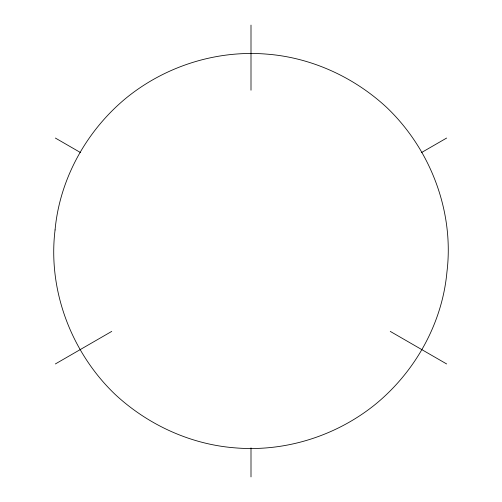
<?xml version="1.0" encoding="UTF-8"?>
<svg xmlns="http://www.w3.org/2000/svg" width="502" height="502" viewBox="0 0 502 502"><rect width="100%" height="100%" fill="white"/><g stroke="black" fill="none" stroke-linecap="round" stroke-linejoin="round"><path stroke-width="0.75" d="M55.364 363.95L111.745 331.395M421.498 152.564L446.636 138.05M55.364 138.05L80.502 152.564M390.255 331.395L446.636 363.95M251 25.1L251 90.203M251 447.878L251 476.9M55.069 229.941C47.652 290.307 71.403 352.636 115.222 394.484C147.914 424.849 190.691 444.49 235.3 447.878C285.368 452.07 336.39 435.874 375.383 404.33C415.129 371.787 442.256 323.426 446.931 272.059C454.348 211.693 430.597 149.364 386.778 107.516C354.086 77.151 311.309 57.51 266.7 54.122C216.632 49.93 165.61 66.126 126.617 97.67C86.871 130.213 59.744 178.574 55.069 229.941"/></g></svg>
